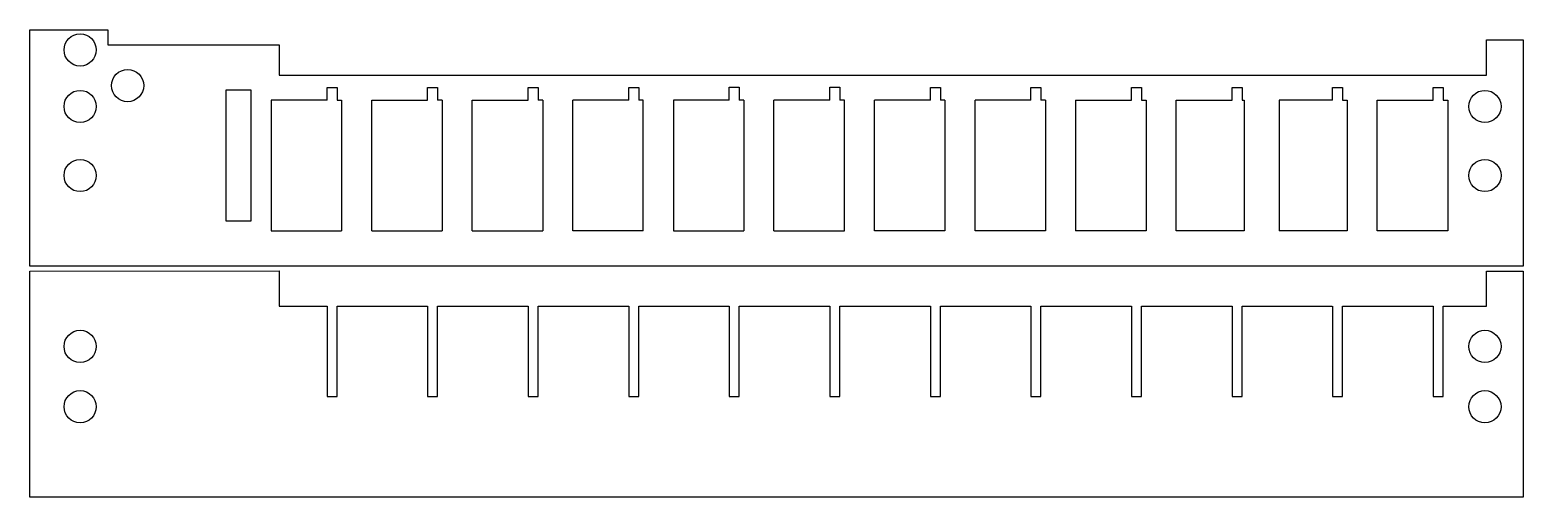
# Model space of a CAD drawing. Extents: x 0 to 297, y -46 to 47.
import ezdxf

# ---------------------------------------------------------------- set-up
doc = ezdxf.new("R2010")
doc.units = 0
doc.layers.add('160', color=1, linetype='CONTINUOUS')
doc.layers.add('161', color=1, linetype='CONTINUOUS')

msp = doc.modelspace()

# ---------------------------------------------------------------- linework, layer by layer
at = {"layer": '160'}
for p, q in [((0, 0), (0, 47)), ((0, 47), (15.5, 47)), ((15.5, 47), (15.5, 44)), ((289.7, 38), (289.7, 45)), ((289.7, 45), (297, 45)), ((297, 45), (297, 0)), ((15.5, 44), (49.6, 44)), ((49.6, 44), (49.6, 38)), ((49.6, 38), (259.05, 38)), ((259.1, 38), (289.7, 38)), ((44, 35), (39, 35)), ((39, 35), (39, 9)), ((44, 9), (44, 35)), ((59.1, 33), (48, 33)), ((48, 33), (48, 7)), ((59.1, 33), (59.1, 35.5)), ((59.1, 35.5), (61.1, 35.5)), ((61.1, 35.5), (61.1, 33)), ((61.1, 33), (62, 33)), ((62, 33), (62, 7)), ((68, 7), (68, 33)), ((68, 33), (79.1, 33)), ((79.1, 33), (79.1, 35.5)), ((79.1, 35.5), (81.1, 35.5)), ((81.1, 35.5), (81.1, 33)), ((82, 33), (81.1, 33)), ((82, 33), (82, 7)), ((88, 7), (88, 33)), ((88, 33), (99.1, 33)), ((99.1, 33), (99.1, 35.5)), ((99.1, 35.5), (101.1, 35.5)), ((101.1, 35.5), (101.1, 33)), ((102, 33), (101.1, 33)), ((102, 33), (102, 7)), ((119.1, 33), (108, 33)), ((108, 7), (108, 33)), ((119.1, 33), (119.1, 35.5)), ((119.1, 35.5), (121.1, 35.5)), ((121.1, 35.5), (121.1, 33)), ((122, 33), (121.1, 33)), ((122, 7), (122, 33)), ((139.1, 33), (128, 33)), ((128, 33), (128, 7)), ((139.1, 33), (139.1, 35.6)), ((139.1, 35.6), (141.1, 35.6)), ((141.1, 35.6), (141.1, 33)), ((142, 33), (141.1, 33)), ((142, 33), (142, 7)), ((148, 7), (148, 33)), ((159.1, 33), (148, 33)), ((159.1, 33), (159.1, 35.6)), ((159.1, 35.6), (161.1, 35.6)), ((161.1, 35.6), (161.1, 33)), ((162, 33), (161.1, 33)), ((162, 7), (162, 33)), ((179.1, 33), (168, 33)), ((168, 7), (168, 33)), ((179.1, 33), (179.1, 35.5)), ((179.1, 35.5), (181.1, 35.5)), ((181.1, 35.5), (181.1, 33)), ((182, 33), (181.1, 33)), ((182, 33), (182, 7)), ((188, 7), (188, 33)), ((199.1, 33), (188, 33)), ((199.1, 33), (199.1, 35.5)), ((199.1, 35.5), (201.1, 35.5)), ((201.1, 35.5), (201.1, 33)), ((202, 33), (201.1, 33)), ((202, 33), (202, 7)), ((208, 33), (208, 7)), ((208, 33), (219.1, 33)), ((219.1, 33), (219.1, 35.5)), ((219.1, 35.5), (221.1, 35.5)), ((221.1, 35.5), (221.1, 33)), ((221.1, 33), (222, 33)), ((222, 33), (222, 7)), ((228, 7), (228, 33)), ((228, 33), (239.1, 33)), ((239.1, 33), (239.1, 35.5)), ((239.1, 35.5), (241.1, 35.5)), ((241.1, 35.5), (241.1, 33)), ((241.1, 33), (241.5, 33)), ((241.5, 33), (241.5, 7)), ((248.5, 33), (248.5, 7)), ((259.1, 33), (248.5, 33)), ((259.1, 33), (259.1, 35.5)), ((259.1, 35.5), (261.1, 35.5)), ((261.1, 35.5), (261.1, 33)), ((261.1, 33), (262, 33)), ((262, 33), (262, 7)), ((268, 7), (268, 33)), ((268, 33), (279.1, 33)), ((279.1, 33), (279.1, 35.5)), ((279.1, 35.5), (281.1, 35.5)), ((281.1, 35.5), (281.1, 33)), ((281.1, 33), (282, 33)), ((282, 33), (282, 7)), ((39, 9), (44, 9)), ((48, 7), (62, 7)), ((68, 7), (82, 7)), ((88, 7), (102, 7)), ((122, 7), (108, 7)), ((128, 7), (142, 7)), ((148, 7), (162, 7)), ((182, 7), (168, 7)), ((202, 7), (188, 7)), ((222, 7), (208, 7)), ((241.5, 7), (228, 7)), ((262, 7), (248.5, 7)), ((281.1, 7), (268, 7)), ((282, 7), (268.5, 7)), ((297, 0), (0, 0))]:
    msp.add_line(p, q, dxfattribs=at)
for centre in [(10, 43), (19.45, 35.9), (10, 31.75), (289.4, 31.75), (10, 18), (289.4, 18)]:
    msp.add_circle(centre, 3.2, dxfattribs=at)
at = {"layer": '161'}
for p, q in [((0, -1), (49.6, -0.95)), ((0, -46), (0, -1)), ((49.6, -0.95), (49.6, -8)), ((289.7, -8), (289.7, -1)), ((289.7, -1), (297, -1)), ((297, -1), (297, -46)), ((49.6, -8), (59.1, -8)), ((59.1, -8), (59.1, -26)), ((61.1, -26), (61.1, -8)), ((61.1, -8), (79.1, -8)), ((79.1, -8), (79.1, -26)), ((81.1, -26), (81.1, -8)), ((81.1, -8), (99.1, -8)), ((99.1, -8), (99.1, -26)), ((101.1, -26), (101.1, -8)), ((101.1, -8), (119.1, -8)), ((119.1, -8), (119.1, -26)), ((121.1, -26), (121.1, -8)), ((121.1, -8), (139.1, -8)), ((139.1, -8), (139.1, -26)), ((141.1, -26), (141.1, -8)), ((141.1, -8), (159.1, -8)), ((159.1, -8), (159.1, -26)), ((161.1, -26), (161.1, -8)), ((161.1, -8), (179.1, -8)), ((179.1, -8), (179.1, -26)), ((181.1, -26), (181.1, -8)), ((181.1, -8), (199.1, -8)), ((199.1, -8), (199.1, -26)), ((201.1, -26), (201.1, -8)), ((201.1, -8), (219.1, -8)), ((219.1, -8), (219.1, -26)), ((221.1, -26), (221.1, -8)), ((221.1, -8), (239.1, -8)), ((239.1, -8), (239.1, -26)), ((241.1, -26), (241.1, -8)), ((241.1, -8), (259.05, -8)), ((259.1, -8), (259.1, -26)), ((261.1, -26), (261.1, -8)), ((261.1, -8), (279.1, -8)), ((279.1, -8), (279.1, -26)), ((281.1, -26), (281.1, -8)), ((281.1, -8), (289.7, -8)), ((59.1, -26), (61.1, -26)), ((79.1, -26), (81.1, -26)), ((99.1, -26), (101.1, -26)), ((119.1, -26), (121.1, -26)), ((139.1, -26), (141.1, -26)), ((159.1, -26), (161.1, -26)), ((179.1, -26), (181.1, -26)), ((199.1, -26), (201.1, -26)), ((219.1, -26), (221.1, -26)), ((239.1, -26), (241.1, -26)), ((259.1, -26), (261.1, -26)), ((279.1, -26), (281.1, -26)), ((297, -46), (0, -46))]:
    msp.add_line(p, q, dxfattribs=at)
for centre in [(10, -16), (289.4, -16), (10, -28), (289.4, -28)]:
    msp.add_circle(centre, 3.2, dxfattribs=at)

doc.saveas('drawing.dxf')
